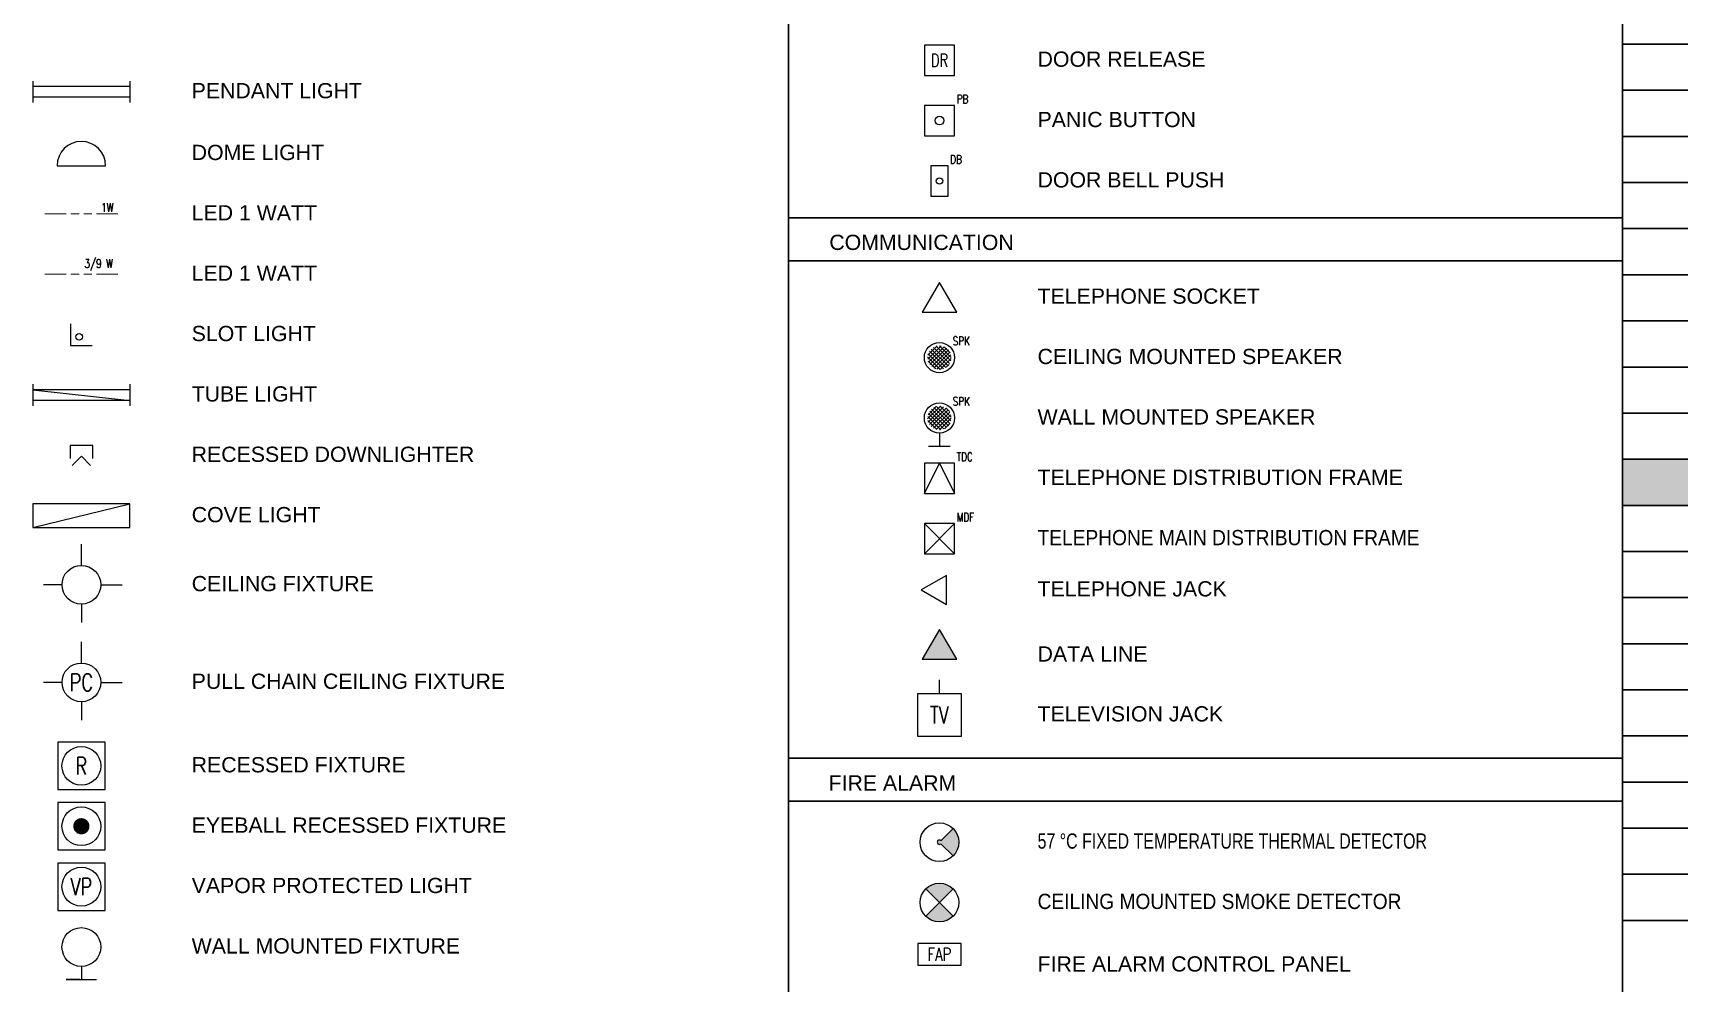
# Paper-space layout 'Symbols A1' of a CAD drawing. Header units: millimetres. Extents: x 0 to 892, y 0 to 597.
# Drawn here: x 274.2 to 533.6, y 141.3 to 291 of the extents above; entities that cross this region are included whole.
import ezdxf
from ezdxf.enums import TextEntityAlignment as Align

# ---------------------------------------------------------------- set-up
doc = ezdxf.new("R2010")
doc.units = ezdxf.units.MM
for name, color, linetype, lineweight in [('E-ACCS', 152, 'Continuous', 5), ('E-COMM', 255, 'Continuous', 5), ('E-COMM-IDEN', 4, 'Continuous', 5), ('E-LITE', 24, 'Continuous', 5), ('E-LITE-IDEN', 4, 'Continuous', 5), ('F-FIRE', 6, 'Continuous', 9), ('F-FIRE-IDEN', 4, 'Continuous', 9), ('G-ANNO-TEXT', 3, 'Continuous', 15), ('G-ANNO-TEXT-BOLD', 1, 'Continuous', 15), ('G-PAPR-MEDM', 6, 'Continuous', 30)]:
    doc.layers.add(name, color=color, linetype=linetype, lineweight=lineweight)
doc.layers.add('E-CTRL-IDEN', color=4, linetype='Continuous')
doc.styles.add('NOTES_ROMANS', font='romans.shx', dxfattribs={"width": 0.75})
doc.styles.add('SMALL', font='arial.ttf', dxfattribs={"height": 2.4})
doc.styles.add('Small text', font='arial.ttf', dxfattribs={"height": 2.4})

# ---------------------------------------------------------------- blocks, each defined once
blk = doc.blocks.new('CEILING FIXTURE')
at = {"lineweight": -2}
for p, q in [((0, 4.49), (0, 9.43)), ((-4.56, 0), (-8.77, 0)), ((4.56, 0), (9.47, 0)), ((0, -4.49), (0, -8.76))]:
    blk.add_line(p, q, dxfattribs=at)
blk.add_circle((0, 0), 4.49, dxfattribs=at)
blk = doc.blocks.new('PULL CHAIN CEILING FIXTURE')
at = {"lineweight": -2}
for p, q in [((0, 4.49), (0, 9.43)), ((-4.56, 0), (-8.77, 0)), ((4.56, 0), (9.47, 0)), ((0, -4.49), (0, -8.76))]:
    blk.add_line(p, q, dxfattribs=at)
blk.add_circle((0, 0), 4.49, dxfattribs=at)
at = {"style": 'NOTES_ROMANS', "width": 0.75}
blk.add_text('PC', height=4, dxfattribs=at).set_placement((0, 0), align=Align.MIDDLE_CENTER)
blk = doc.blocks.new('RECESSED FIXTURE')
for p, q in [((5.49, 5.49), (-5.49, 5.49)), ((-5.49, 5.49), (-5.49, -5.49)), ((5.49, -5.49), (5.49, 5.49)), ((-5.49, -5.49), (5.49, -5.49))]:
    blk.add_line(p, q)
blk.add_circle((0, 0), 4.5)
at = {"style": 'NOTES_ROMANS', "width": 0.75}
blk.add_text('R', height=4, dxfattribs=at).set_placement((0, 0), align=Align.MIDDLE_CENTER)
blk = doc.blocks.new('EYEBALL RECESSED FIXTURE')
at = {"lineweight": -2}
blk.add_lwpolyline([(-5.49, -5.49), (5.49, -5.49), (5.49, 5.49), (-5.49, 5.49)], close=True, dxfattribs=at)
at = {"const_width": 1.88}
blk.add_lwpolyline([(-0.94, 0, 1), (0.94, 0, 1)], format="xyb", close=True, dxfattribs=at)
at = {"lineweight": -2}
blk.add_circle((0, 0), 4.5, dxfattribs=at)
blk = doc.blocks.new('VAPOR PROTECTED LIGHT')
at = {"lineweight": -2}
blk.add_lwpolyline([(-5.49, -5.49), (5.49, -5.49), (5.49, 5.49), (-5.49, 5.49)], close=True, dxfattribs=at)
blk.add_circle((0, 0), 4.5, dxfattribs=at)
at = {"style": 'NOTES_ROMANS', "width": 0.75}
blk.add_text('VP', height=4, dxfattribs=at).set_placement((0, 0), align=Align.MIDDLE_CENTER)
blk = doc.blocks.new('WALL MOUNTED FIXTURE')
at = {"lineweight": -2}
for p, q in [((-0.39, 0), (-3.5, 0)), ((-3.5, 0), (3.5, 0)), ((0, 3.04), (0, 0))]:
    blk.add_line(p, q, dxfattribs=at)
blk.add_circle((0, 7.54), 4.5, dxfattribs=at)
blk = doc.blocks.new('TELEPHONE JACK')
for p, q in [((5.85, 3.38), (0, 0)), ((0, 0), (5.85, -3.38)), ((5.85, -3.38), (5.85, 3.38))]:
    blk.add_line(p, q)
blk = doc.blocks.new('TELEVISION JACK')
blk.add_line((0, 10), (0, 13.17))
blk.add_lwpolyline([(-5, 0), (-5, 10), (5, 10), (5, 0)], close=True)
at = {"style": 'NOTES_ROMANS', "width": 0.75}
blk.add_text('TV', height=4, dxfattribs=at).set_placement((0, 5), align=Align.MIDDLE_CENTER)
blk = doc.blocks.new('Data Line')
h = blk.add_hatch(color=256)
h.dxf.hatch_style = 1
h.paths.add_polyline_path([(0, 6.93), (-4, 0), (4, 0)])
blk.add_lwpolyline([(0, 6.93), (-4, 0), (4, 0)], close=True)
blk = doc.blocks.new('Pendant Light')
for p, q in [((-11.24, 2.5), (-11.24, -2.5)), ((11.24, 1.25), (-11.24, 1.25)), ((11.24, 2.5), (11.24, -2.5)), ((11.24, -1.25), (-11.24, -1.25))]:
    blk.add_line(p, q)
blk = doc.blocks.new('Dome Light')
blk.add_lwpolyline([(-5.625, -5.625), (5.625, -5.625, 1)], format="xyb", close=True)
blk = doc.blocks.new('Led 1W')
at = {"const_width": 0.25}
for points in [[(0, 0), (5, 0)], [(6, 0), (8, 0)], [(9, 0), (11, 0)], [(17, 0), (12, 0)]]:
    blk.add_lwpolyline(points, dxfattribs=at)
at = {"layer": 'E-LITE-IDEN', "style": 'NOTES_ROMANS', "width": 0.75}
blk.add_text('1W', height=2, dxfattribs=at).set_placement((13.09, 0.5))
blk = doc.blocks.new('Led 3-9W')
at = {"const_width": 0.25}
for points in [[(0, 0), (5, 0)], [(6, 0), (8, 0)], [(9, 0), (11, 0)], [(17, 0), (12, 0)]]:
    blk.add_lwpolyline(points, dxfattribs=at)
at = {"layer": 'E-LITE-IDEN', "style": 'NOTES_ROMANS', "width": 0.75}
blk.add_text('3/9 W', height=2, dxfattribs=at).set_placement((9.22, 1.5))
blk = doc.blocks.new('Slot Light')
blk.add_lwpolyline([(0, 5), (0, 0), (5, 0)])
blk.add_circle((2, 2), 0.75)
blk = doc.blocks.new('Tube Light')
for p, q in [((-11.24, 2.5), (-11.24, -2.5)), ((11.24, 1.25), (-11.24, 1.25)), ((-11.24, 1.25), (11.24, -1.25)), ((11.24, 2.5), (11.24, -2.5)), ((11.24, -1.25), (-11.24, -1.25))]:
    blk.add_line(p, q)
blk = doc.blocks.new('Recessed Downlight')
for p in [(-2.12, -4.62), (2.12, -4.62)]:
    blk.add_line(p, (0, -2.5))
blk.add_lwpolyline([(2.62, -3), (2.62, 0), (-2.62, 0), (-2.62, -3)])
blk = doc.blocks.new('Cove Light')
blk.add_line((-11.24, -2.75), (11.24, 2.75))
blk.add_lwpolyline([(-11.24, -2.75), (11.24, -2.75), (11.24, 2.75), (-11.24, 2.75)], close=True)
blk = doc.blocks.new('57 °C FIXED TEMPERATURE THERMAL DETECTOR')
h = blk.add_hatch(color=256)
h.dxf.hatch_style = 1
h.paths.add_polyline_path([(4.49, 0, 0.198912), (3.17, 3.17), (0.35, 0.35, 2.414214), (0.35, -0.35), (3.17, -3.17, 0.198912)])
at = {"lineweight": -2}
for p, q in [((0.35, 0.35), (3.17, 3.17)), ((0.35, -0.35), (3.17, -3.17))]:
    blk.add_line(p, q, dxfattribs=at)
blk.add_circle((0, 0), 4.49, dxfattribs=at)
blk.add_arc((0, 0), 0.5, 45, 315)
blk = doc.blocks.new('CEILING MOUNTED SMOKE DETECTOR')
h = blk.add_hatch(color=256)
h.dxf.hatch_style = 1
h.paths.add_polyline_path([(3.17, 3.17, 0.414214), (-3.17, 3.17), (0, 0)])
h.paths.add_polyline_path([(-3.17, -3.17, 0.414214), (3.17, -3.17), (0, 0)])
at = {"lineweight": -2}
for p, q in [((-3.17, -3.17), (3.17, 3.17)), ((-3.17, 3.17), (3.17, -3.17))]:
    blk.add_line(p, q, dxfattribs=at)
blk.add_circle((0, 0), 4.49, dxfattribs=at)
blk = doc.blocks.new('DOOR RELEASE')
blk.add_lwpolyline([(-3.5, -3.5), (3.5, -3.5), (3.5, 3.5), (-3.5, 3.5)], close=True)
at = {"layer": 'E-CTRL-IDEN', "style": 'NOTES_ROMANS', "width": 0.75}
blk.add_text('DR', height=3, dxfattribs=at).set_placement((0, 0), align=Align.MIDDLE_CENTER)
blk = doc.blocks.new('PANIC BUTTON')
blk.add_lwpolyline([(-3.5, -3.5), (3.5, -3.5), (3.5, 3.5), (-3.5, 3.5)], close=True)
blk.add_circle((0, 0), 1)
at = {"layer": 'E-CTRL-IDEN', "style": 'NOTES_ROMANS', "width": 0.75}
blk.add_text('PB', height=2, dxfattribs=at).set_placement((4, 4))
blk = doc.blocks.new('DOOR BELL PUSH')
blk.add_lwpolyline([(-2, -3.5), (2, -3.5), (2, 3.5), (-2, 3.5)], close=True)
blk.add_circle((0, 0), 0.75)
at = {"layer": 'E-CTRL-IDEN', "style": 'NOTES_ROMANS', "width": 0.75}
blk.add_text('DB', height=2, dxfattribs=at).set_placement((2.5, 4))
blk = doc.blocks.new('TELEPHONE SOCKET')
blk.add_lwpolyline([(0, 3.46), (-4, -3.46), (4, -3.46)], close=True)
blk = doc.blocks.new('CEILING MOUNTED SPEAKER')
h = blk.add_hatch()
h.set_pattern_fill('ANSI37', color=256, scale=5)
h.set_pattern_definition([(45, (-504.1049, -276.5), (-0.44194174, 0.44194174), []), (135, (-504.1049, -276.5), (-0.44194174, -0.44194174), [])])
edge = h.paths.add_edge_path()
edge.add_arc((0, 0), 2.75, 0, 360)
blk.add_circle((0, 0), 3.5)
at = {"layer": 'E-COMM-IDEN', "style": 'NOTES_ROMANS', "width": 0.75}
blk.add_text('SPK', height=2, dxfattribs=at).set_placement((3.08, 2.86))
blk = doc.blocks.new('WALL MOUNTED SPEAKER')
h = blk.add_hatch()
h.set_pattern_fill('ANSI37', color=256, scale=5)
h.set_pattern_definition([(45, (-504.1049, -270), (-0.44194174, 0.44194174), []), (135, (-504.1049, -270), (-0.44194174, -0.44194174), [])])
edge = h.paths.add_edge_path()
edge.add_arc((0, 6.5), 2.75, 0, 360)
for points in [[(-2.5, 0), (2.5, 0)], [(0, 3), (0, 0)]]:
    blk.add_lwpolyline(points)
blk.add_circle((0, 6.5), 3.5)
at = {"layer": 'E-COMM-IDEN', "style": 'NOTES_ROMANS', "width": 0.75}
blk.add_text('SPK', height=2, dxfattribs=at).set_placement((3.08, 9.36))
blk = doc.blocks.new('TELEPHONE DISTRIBUTION FRAME')
blk.add_lwpolyline([(-3.5, -3.5), (3.5, -3.5), (3.5, 3.5), (-3.5, 3.5)], close=True)
blk.add_lwpolyline([(-3.5, -3.5), (0, 3.5), (3.5, -3.5)])
at = {"layer": 'E-COMM-IDEN', "style": 'NOTES_ROMANS', "width": 0.75}
blk.add_text('TDC', height=2, dxfattribs=at).set_placement((4, 4))
blk = doc.blocks.new('TELEPHONE MAIN DISTRIBUTION FRAME')
for p, q in [((-3.5, 3.5), (3.5, -3.5)), ((3.5, 3.5), (-3.5, -3.5))]:
    blk.add_line(p, q)
blk.add_lwpolyline([(-3.5, -3.5), (3.5, -3.5), (3.5, 3.5), (-3.5, 3.5)], close=True)
at = {"layer": 'E-COMM-IDEN', "style": 'NOTES_ROMANS', "width": 0.75}
blk.add_text('MDF', height=2, dxfattribs=at).set_placement((4, 4))
blk = doc.blocks.new('FIRE ALARM CONTROL PANEL')
for p, q in [((5, 2.5), (-5, 2.5)), ((-5, 2.5), (-5, -2.5)), ((5, -2.5), (5, 2.5)), ((-5, -2.5), (5, -2.5))]:
    blk.add_line(p, q)
at = {"layer": 'F-FIRE-IDEN', "style": 'NOTES_ROMANS', "width": 0.75}
blk.add_text('FAP', height=3, dxfattribs=at).set_placement((0, 0), align=Align.MIDDLE_CENTER)
blk = doc.blocks.new('*T153')
at = {"layer": 'G-PAPR-MEDM', "color": 7, "linetype": 'ByBlock', "lineweight": -2, "transparency": 16777216}
for p, q in [((0, 0), (132.78, 0)), ((0, 0), (0, -18.97)), ((26, 0), (26, -11.7)), ((87.75, 0), (87.75, -11.7)), ((113.43, 0), (113.43, -11.7)), ((132.78, 0), (132.78, -11.7)), ((0, -11.7), (132.78, -11.7)), ((0, -33.5), (132.78, -33.5)), ((0, -33.5), (0, -40.77)), ((0, -135.23), (132.78, -135.23)), ((0, -135.23), (0, -142.5)), ((0, -244.23), (132.78, -244.23)), ((0, -244.23), (0, -251.5)), ((0, -331.43), (132.78, -331.43)), ((0, -331.43), (0, -338.7))]:
    blk.add_line(p, q, dxfattribs=at)
at = {"layer": 'G-PAPR-MEDM', "color": 0, "linetype": 'ByBlock', "lineweight": -2, "transparency": 16777216}
for p, q in [((132.78, -11.7), (132.78, -404.1)), ((0, -18.97), (132.78, -18.97)), ((0, -18.97), (0, -33.5)), ((26, -18.97), (26, -33.5)), ((87.75, -18.97), (87.75, -33.5)), ((113.43, -18.97), (113.43, -33.5)), ((0, -26.23), (132.78, -26.23)), ((0, -40.77), (132.78, -40.77)), ((0, -40.77), (0, -135.23)), ((26, -40.77), (26, -135.23)), ((87.75, -40.77), (87.75, -135.23)), ((113.43, -40.77), (113.43, -135.23)), ((0, -48.03), (132.78, -48.03)), ((0, -55.3), (132.78, -55.3)), ((0, -62.57), (132.78, -62.57)), ((0, -69.83), (132.78, -69.83)), ((0, -77.1), (132.78, -77.1)), ((0, -84.37), (132.78, -84.37)), ((0, -91.63), (132.78, -91.63)), ((0, -98.9), (132.78, -98.9)), ((0, -106.17), (132.78, -106.17)), ((0, -113.43), (132.78, -113.43)), ((0, -120.7), (132.78, -120.7)), ((0, -127.97), (132.78, -127.97)), ((0, -142.5), (132.78, -142.5)), ((0, -142.5), (0, -244.23)), ((26, -142.5), (26, -244.23)), ((87.75, -142.5), (87.75, -244.23)), ((113.43, -142.5), (113.43, -244.23)), ((0, -149.77), (132.78, -149.77)), ((0, -157.03), (132.78, -157.03)), ((0, -164.3), (132.78, -164.3)), ((0, -171.57), (132.78, -171.57)), ((0, -178.83), (132.78, -178.83)), ((0, -186.1), (132.78, -186.1)), ((0, -193.37), (132.78, -193.37)), ((0, -200.63), (132.78, -200.63)), ((0, -207.9), (132.78, -207.9)), ((0, -215.17), (132.78, -215.17)), ((0, -222.43), (132.78, -222.43)), ((0, -229.7), (132.78, -229.7)), ((0, -236.97), (132.78, -236.97)), ((0, -251.5), (132.78, -251.5)), ((0, -251.5), (0, -331.43)), ((26, -251.5), (26, -331.43)), ((87.75, -251.5), (87.75, -331.43)), ((113.43, -251.5), (113.43, -331.43)), ((0, -258.77), (132.78, -258.77)), ((0, -266.03), (132.78, -266.03)), ((0, -273.3), (132.78, -273.3)), ((0, -280.57), (132.78, -280.57)), ((0, -287.83), (132.78, -287.83)), ((0, -295.1), (132.78, -295.1)), ((0, -302.37), (132.78, -302.37)), ((0, -309.63), (132.78, -309.63)), ((0, -316.9), (132.78, -316.9)), ((0, -324.17), (132.78, -324.17)), ((0, -338.7), (132.78, -338.7)), ((0, -338.7), (0, -404.1)), ((26, -338.7), (26, -404.1)), ((87.75, -338.7), (87.75, -404.1)), ((113.43, -338.7), (113.43, -404.1)), ((0, -345.97), (132.78, -345.97)), ((0, -353.23), (132.78, -353.23)), ((0, -360.5), (132.78, -360.5)), ((0, -367.77), (132.78, -367.77)), ((0, -375.03), (132.78, -375.03)), ((0, -382.3), (132.78, -382.3)), ((0, -389.57), (132.78, -389.57)), ((0, -396.83), (132.78, -396.83)), ((0, -404.1), (132.78, -404.1))]:
    blk.add_line(p, q, dxfattribs=at)
at = {"layer": 'G-PAPR-MEDM', "color": 9, "transparency": 16777216}
for points in [[(0, 0), (0, -11.7), (26, 0), (26, -11.7)], [(26, 0), (26, -11.7), (87.75, 0), (87.75, -11.7)], [(87.75, 0), (87.75, -11.7), (113.43, 0), (113.43, -11.7)], [(113.43, 0), (113.43, -11.7), (132.78, 0), (132.78, -11.7)], [(0, -11.7), (0, -18.97), (132.78, -11.7), (132.78, -18.97)], [(0, -33.5), (0, -40.77), (132.78, -33.5), (132.78, -40.77)], [(0, -135.23), (0, -142.5), (132.78, -135.23), (132.78, -142.5)], [(0, -244.23), (0, -251.5), (132.78, -244.23), (132.78, -251.5)], [(0, -331.43), (0, -338.7), (132.78, -331.43), (132.78, -338.7)]]:
    blk.add_solid(points, dxfattribs=at)
at = {"layer": 'G-PAPR-MEDM', "color": 7, "transparency": 16777216, "char_height": 2.4, "attachment_point": 2, "style": 'SMALL'}
for s, insert, width in [('{\\fArial|b0|i0|c0;SHEET NO.', (13, -1.5), 22.9971), ('{\\fArial|b0|i0|c0;DESCRIPTION', (56.87, -1.5), 58.7513), ('{\\fArial|b0|i0|c0;ISSUED ON', (100.59, -1.5), 22.6808), ('{\\fArial|b0|i0|c0;REV NO.', (123.1, -1.5), 16.3474), ('{\\fArial|b0|i0|c0;GENERAL', (66.39, -13.2), 129.7766), ('{\\fArial|b0|i0|c0;G-001', (13, -20.47), 22.9971), ('{\\fArial|b0|i0|c0;COVER SHEET', (56.87, -20.47), 58.7513), ('{\\fArial|b0|i0|c0;########', (100.59, -20.47), 22.6808), ('{\\fArial|b0|i0|c0;R0', (123.1, -20.47), 16.3474), ('{\\fArial|b0|i0|c0;G-002', (13, -27.73), 22.9971), ('{\\fArial|b0|i0|c0;SYMBOLS & LEGENDS', (56.87, -27.73), 58.7513), ('{\\fArial|b0|i0|c0;', (100.59, -27.73), 22.6808), ('{\\fArial|b0|i0|c0;R0', (123.1, -27.73), 16.3474), ('{\\fArial|b0|i0|c0;ARCHITECTURAL FLOOR PLANS', (66.39, -35), 129.7766), ('{\\fArial|b0|i0|c0;', (13, -42.27), 22.9971), ('{\\fArial|b0|i0|c0;', (56.87, -42.27), 58.7513), ('{\\fArial|b0|i0|c0;', (100.59, -42.27), 22.6808), ('{\\fArial|b0|i0|c0;', (123.1, -42.27), 16.3474), ('{\\fArial|b0|i0|c0;', (13, -49.53), 22.9971), ('{\\fArial|b0|i0|c0;', (56.87, -49.53), 58.7513), ('{\\fArial|b0|i0|c0;', (100.59, -49.53), 22.6808), ('{\\fArial|b0|i0|c0;', (123.1, -49.53), 16.3474), ('{\\fArial|b0|i0|c0;', (13, -56.8), 22.9971), ('{\\fArial|b0|i0|c0;', (56.87, -56.8), 58.7513), ('{\\fArial|b0|i0|c0;', (100.59, -56.8), 22.6808), ('{\\fArial|b0|i0|c0;', (123.1, -56.8), 16.3474), ('{\\fArial|b0|i0|c0;', (13, -64.07), 22.9971), ('{\\fArial|b0|i0|c0;', (56.87, -64.07), 58.7513), ('{\\fArial|b0|i0|c0;', (100.59, -64.07), 22.6808), ('{\\fArial|b0|i0|c0;', (123.1, -64.07), 16.3474), ('{\\fArial|b0|i0|c0;', (13, -71.33), 22.9971), ('{\\fArial|b0|i0|c0;', (56.87, -71.33), 58.7513), ('{\\fArial|b0|i0|c0;', (100.59, -71.33), 22.6808), ('{\\fArial|b0|i0|c0;', (123.1, -71.33), 16.3474), ('{\\fArial|b0|i0|c0;', (13, -78.6), 22.9971), ('{\\fArial|b0|i0|c0;', (56.87, -78.6), 58.7513), ('{\\fArial|b0|i0|c0;', (100.59, -78.6), 22.6808), ('{\\fArial|b0|i0|c0;', (123.1, -78.6), 16.3474), ('{\\fArial|b0|i0|c0;', (13, -85.87), 22.9971), ('{\\fArial|b0|i0|c0;', (56.87, -85.87), 58.7513), ('{\\fArial|b0|i0|c0;', (100.59, -85.87), 22.6808), ('{\\fArial|b0|i0|c0;', (123.1, -85.87), 16.3474), ('{\\fArial|b0|i0|c0;', (13, -93.13), 22.9971), ('{\\fArial|b0|i0|c0;', (56.87, -93.13), 58.7513), ('{\\fArial|b0|i0|c0;', (100.59, -93.13), 22.6808), ('{\\fArial|b0|i0|c0;', (123.1, -93.13), 16.3474), ('{\\fArial|b0|i0|c0;', (13, -100.4), 22.9971), ('{\\fArial|b0|i0|c0;', (56.87, -100.4), 58.7513), ('{\\fArial|b0|i0|c0;', (100.59, -100.4), 22.6808), ('{\\fArial|b0|i0|c0;', (123.1, -100.4), 16.3474), ('{\\fArial|b0|i0|c0;', (13, -107.67), 22.9971), ('{\\fArial|b0|i0|c0;', (56.87, -107.67), 58.7513), ('{\\fArial|b0|i0|c0;', (100.59, -107.67), 22.6808), ('{\\fArial|b0|i0|c0;', (123.1, -107.67), 16.3474), ('{\\fArial|b0|i0|c0;', (13, -114.93), 22.9971), ('{\\fArial|b0|i0|c0;', (56.87, -114.93), 58.7513), ('{\\fArial|b0|i0|c0;', (100.59, -114.93), 22.6808), ('{\\fArial|b0|i0|c0;', (123.1, -114.93), 16.3474), ('{\\fArial|b0|i0|c0;', (13, -122.2), 22.9971), ('{\\fArial|b0|i0|c0;', (56.87, -122.2), 58.7513), ('{\\fArial|b0|i0|c0;', (100.59, -122.2), 22.6808), ('{\\fArial|b0|i0|c0;', (123.1, -122.2), 16.3474), ('{\\fArial|b0|i0|c0;', (13, -129.47), 22.9971), ('{\\fArial|b0|i0|c0;', (56.87, -129.47), 58.7513), ('{\\fArial|b0|i0|c0;', (100.59, -129.47), 22.6808), ('{\\fArial|b0|i0|c0;', (123.1, -129.47), 16.3474), ('{\\fArial|b0|i0|c0;ARCHITECTURAL WORKING DRAWINGS', (66.39, -136.73), 129.7766), ('{\\fArial|b0|i0|c0;', (13, -144), 22.9971), ('{\\fArial|b0|i0|c0;', (56.87, -144), 58.7513), ('{\\fArial|b0|i0|c0;', (100.59, -144), 22.6808), ('{\\fArial|b0|i0|c0;', (123.1, -144), 16.3474), ('{\\fArial|b0|i0|c0;', (13, -151.27), 22.9971), ('{\\fArial|b0|i0|c0;', (56.87, -151.27), 58.7513), ('{\\fArial|b0|i0|c0;', (100.59, -151.27), 22.6808), ('{\\fArial|b0|i0|c0;', (123.1, -151.27), 16.3474), ('{\\fArial|b0|i0|c0;', (13, -158.53), 22.9971), ('{\\fArial|b0|i0|c0;', (56.87, -158.53), 58.7513), ('{\\fArial|b0|i0|c0;', (100.59, -158.53), 22.6808), ('{\\fArial|b0|i0|c0;', (123.1, -158.53), 16.3474), ('{\\fArial|b0|i0|c0;', (13, -165.8), 22.9971), ('{\\fArial|b0|i0|c0;', (56.87, -165.8), 58.7513), ('{\\fArial|b0|i0|c0;', (100.59, -165.8), 22.6808), ('{\\fArial|b0|i0|c0;', (123.1, -165.8), 16.3474), ('{\\fArial|b0|i0|c0;', (13, -173.07), 22.9971), ('{\\fArial|b0|i0|c0;', (56.87, -173.07), 58.7513), ('{\\fArial|b0|i0|c0;', (100.59, -173.07), 22.6808), ('{\\fArial|b0|i0|c0;', (123.1, -173.07), 16.3474), ('{\\fArial|b0|i0|c0;', (13, -180.33), 22.9971), ('{\\fArial|b0|i0|c0;', (56.87, -180.33), 58.7513), ('{\\fArial|b0|i0|c0;', (100.59, -180.33), 22.6808), ('{\\fArial|b0|i0|c0;', (123.1, -180.33), 16.3474), ('{\\fArial|b0|i0|c0;', (13, -187.6), 22.9971), ('{\\fArial|b0|i0|c0;', (56.87, -187.6), 58.7513), ('{\\fArial|b0|i0|c0;', (100.59, -187.6), 22.6808), ('{\\fArial|b0|i0|c0;', (123.1, -187.6), 16.3474), ('{\\fArial|b0|i0|c0;', (13, -194.87), 22.9971), ('{\\fArial|b0|i0|c0;', (56.87, -194.87), 58.7513), ('{\\fArial|b0|i0|c0;', (100.59, -194.87), 22.6808), ('{\\fArial|b0|i0|c0;', (123.1, -194.87), 16.3474), ('{\\fArial|b0|i0|c0;', (13, -202.13), 22.9971), ('{\\fArial|b0|i0|c0;', (56.87, -202.13), 58.7513), ('{\\fArial|b0|i0|c0;', (100.59, -202.13), 22.6808), ('{\\fArial|b0|i0|c0;', (123.1, -202.13), 16.3474), ('{\\fArial|b0|i0|c0;', (13, -209.4), 22.9971), ('{\\fArial|b0|i0|c0;', (56.87, -209.4), 58.7513), ('{\\fArial|b0|i0|c0;', (100.59, -209.4), 22.6808), ('{\\fArial|b0|i0|c0;', (123.1, -209.4), 16.3474), ('{\\fArial|b0|i0|c0;', (13, -216.67), 22.9971), ('{\\fArial|b0|i0|c0;', (56.87, -216.67), 58.7513), ('{\\fArial|b0|i0|c0;', (100.59, -216.67), 22.6808), ('{\\fArial|b0|i0|c0;', (123.1, -216.67), 16.3474), ('{\\fArial|b0|i0|c0;', (13, -223.93), 22.9971), ('{\\fArial|b0|i0|c0;', (56.87, -223.93), 58.7513), ('{\\fArial|b0|i0|c0;', (100.59, -223.93), 22.6808), ('{\\fArial|b0|i0|c0;', (123.1, -223.93), 16.3474), ('{\\fArial|b0|i0|c0;', (13, -231.2), 22.9971), ('{\\fArial|b0|i0|c0;', (56.87, -231.2), 58.7513), ('{\\fArial|b0|i0|c0;', (100.59, -231.2), 22.6808), ('{\\fArial|b0|i0|c0;', (123.1, -231.2), 16.3474), ('{\\fArial|b0|i0|c0;', (13, -238.47), 22.9971), ('{\\fArial|b0|i0|c0;', (56.87, -238.47), 58.7513), ('{\\fArial|b0|i0|c0;', (100.59, -238.47), 22.6808), ('{\\fArial|b0|i0|c0;', (123.1, -238.47), 16.3474), ('{\\fArial|b0|i0|c0;ARCHITECTURAL ELEVATIONS / SECTIONS', (66.39, -245.73), 129.7766), ('{\\fArial|b0|i0|c0;', (13, -253), 22.9971), ('{\\fArial|b0|i0|c0;', (56.87, -253), 58.7513), ('{\\fArial|b0|i0|c0;', (100.59, -253), 22.6808), ('{\\fArial|b0|i0|c0;', (123.1, -253), 16.3474), ('{\\fArial|b0|i0|c0;', (13, -260.27), 22.9971), ('{\\fArial|b0|i0|c0;', (56.87, -260.27), 58.7513), ('{\\fArial|b0|i0|c0;', (100.59, -260.27), 22.6808), ('{\\fArial|b0|i0|c0;', (123.1, -260.27), 16.3474), ('{\\fArial|b0|i0|c0;', (13, -267.53), 22.9971), ('{\\fArial|b0|i0|c0;', (56.87, -267.53), 58.7513), ('{\\fArial|b0|i0|c0;', (100.59, -267.53), 22.6808), ('{\\fArial|b0|i0|c0;', (123.1, -267.53), 16.3474), ('{\\fArial|b0|i0|c0;', (13, -274.8), 22.9971), ('{\\fArial|b0|i0|c0;', (56.87, -274.8), 58.7513), ('{\\fArial|b0|i0|c0;', (100.59, -274.8), 22.6808), ('{\\fArial|b0|i0|c0;', (123.1, -274.8), 16.3474), ('{\\fArial|b0|i0|c0;', (13, -282.07), 22.9971), ('{\\fArial|b0|i0|c0;', (56.87, -282.07), 58.7513), ('{\\fArial|b0|i0|c0;', (100.59, -282.07), 22.6808), ('{\\fArial|b0|i0|c0;', (123.1, -282.07), 16.3474), ('{\\fArial|b0|i0|c0;', (13, -289.33), 22.9971), ('{\\fArial|b0|i0|c0;', (56.87, -289.33), 58.7513), ('{\\fArial|b0|i0|c0;', (100.59, -289.33), 22.6808), ('{\\fArial|b0|i0|c0;', (123.1, -289.33), 16.3474), ('{\\fArial|b0|i0|c0;', (13, -296.6), 22.9971), ('{\\fArial|b0|i0|c0;', (56.87, -296.6), 58.7513), ('{\\fArial|b0|i0|c0;', (100.59, -296.6), 22.6808), ('{\\fArial|b0|i0|c0;', (123.1, -296.6), 16.3474), ('{\\fArial|b0|i0|c0;', (13, -303.87), 22.9971), ('{\\fArial|b0|i0|c0;', (56.87, -303.87), 58.7513), ('{\\fArial|b0|i0|c0;', (100.59, -303.87), 22.6808), ('{\\fArial|b0|i0|c0;', (123.1, -303.87), 16.3474), ('{\\fArial|b0|i0|c0;', (13, -311.13), 22.9971), ('{\\fArial|b0|i0|c0;', (56.87, -311.13), 58.7513), ('{\\fArial|b0|i0|c0;', (100.59, -311.13), 22.6808), ('{\\fArial|b0|i0|c0;', (123.1, -311.13), 16.3474), ('{\\fArial|b0|i0|c0;', (13, -318.4), 22.9971), ('{\\fArial|b0|i0|c0;', (56.87, -318.4), 58.7513), ('{\\fArial|b0|i0|c0;', (100.59, -318.4), 22.6808), ('{\\fArial|b0|i0|c0;', (123.1, -318.4), 16.3474), ('{\\fArial|b0|i0|c0;', (13, -325.67), 22.9971), ('{\\fArial|b0|i0|c0;', (56.87, -325.67), 58.7513), ('{\\fArial|b0|i0|c0;', (100.59, -325.67), 22.6808), ('{\\fArial|b0|i0|c0;', (123.1, -325.67), 16.3474), ('{\\fArial|b0|i0|c0;ARCHITECTURAL DETAILS', (66.39, -332.93), 129.7766), ('{\\fArial|b0|i0|c0;', (13, -340.2), 22.9971), ('{\\fArial|b0|i0|c0;', (56.87, -340.2), 58.7513), ('{\\fArial|b0|i0|c0;', (100.59, -340.2), 22.6808), ('{\\fArial|b0|i0|c0;', (123.1, -340.2), 16.3474), ('{\\fArial|b0|i0|c0;', (13, -347.47), 22.9971), ('{\\fArial|b0|i0|c0;', (56.87, -347.47), 58.7513), ('{\\fArial|b0|i0|c0;', (100.59, -347.47), 22.6808), ('{\\fArial|b0|i0|c0;', (123.1, -347.47), 16.3474), ('{\\fArial|b0|i0|c0;', (13, -354.73), 22.9971), ('{\\fArial|b0|i0|c0;', (56.87, -354.73), 58.7513), ('{\\fArial|b0|i0|c0;', (100.59, -354.73), 22.6808), ('{\\fArial|b0|i0|c0;', (123.1, -354.73), 16.3474), ('{\\fArial|b0|i0|c0;', (13, -362), 22.9971), ('{\\fArial|b0|i0|c0;', (56.87, -362), 58.7513), ('{\\fArial|b0|i0|c0;', (100.59, -362), 22.6808), ('{\\fArial|b0|i0|c0;', (123.1, -362), 16.3474), ('{\\fArial|b0|i0|c0;', (13, -369.27), 22.9971), ('{\\fArial|b0|i0|c0;', (56.87, -369.27), 58.7513), ('{\\fArial|b0|i0|c0;', (100.59, -369.27), 22.6808), ('{\\fArial|b0|i0|c0;', (123.1, -369.27), 16.3474), ('{\\fArial|b0|i0|c0;', (13, -376.53), 22.9971), ('{\\fArial|b0|i0|c0;', (56.87, -376.53), 58.7513), ('{\\fArial|b0|i0|c0;', (100.59, -376.53), 22.6808), ('{\\fArial|b0|i0|c0;', (123.1, -376.53), 16.3474), ('{\\fArial|b0|i0|c0;', (13, -383.8), 22.9971), ('{\\fArial|b0|i0|c0;', (56.87, -383.8), 58.7513), ('{\\fArial|b0|i0|c0;', (100.59, -383.8), 22.6808), ('{\\fArial|b0|i0|c0;', (123.1, -383.8), 16.3474), ('{\\fArial|b0|i0|c0;', (13, -391.07), 22.9971), ('{\\fArial|b0|i0|c0;', (56.87, -391.07), 58.7513), ('{\\fArial|b0|i0|c0;', (100.59, -391.07), 22.6808), ('{\\fArial|b0|i0|c0;', (123.1, -391.07), 16.3474), ('{\\fArial|b0|i0|c0;', (13, -398.33), 22.9971), ('{\\fArial|b0|i0|c0;', (56.87, -398.33), 58.7513), ('{\\fArial|b0|i0|c0;', (100.59, -398.33), 22.6808), ('{\\fArial|b0|i0|c0;', (123.1, -398.33), 16.3474)]:
    blk.add_mtext(s, dxfattribs=dict(at, insert=insert, width=width))

psp = doc.layouts.new('Symbols A1')

# ---------------------------------------------------------------- linework, layer by layer
at = {"layer": 'G-PAPR-MEDM'}
for p, q in [((524.67, 582), (524.67, 15)), ((393.28, 562.01), (393.28, 15)), ((393.28, 261.85), (524.67, 261.85)), ((393.28, 255.06), (524.67, 255.06)), ((393.28, 176.69), (524.67, 176.69)), ((393.28, 169.9), (524.67, 169.9))]:
    psp.add_line(p, q, dxfattribs=at)

# ---------------------------------------------------------------- block references
psp.add_blockref('*T153', (524.67, 555.22))
at = {"layer": 'E-ACCS', "xscale": 0.6794554381932817, "yscale": 0.6794554381932817, "zscale": 0.6794554381932817}
for name, p in [('DOOR RELEASE', (417.06, 286.65)), ('PANIC BUTTON', (417.06, 277.14)), ('DOOR BELL PUSH', (417.06, 267.63))]:
    psp.add_blockref(name, p, dxfattribs=at)
at = {"layer": 'E-COMM', "xscale": 0.6794554381932817, "yscale": 0.6794554381932817, "zscale": 0.6794554381932817}
for name, p in [('TELEPHONE SOCKET', (417.06, 249.31)), ('CEILING MOUNTED SPEAKER', (417.06, 239.8)), ('WALL MOUNTED SPEAKER', (417.06, 225.87)), ('TELEPHONE DISTRIBUTION FRAME', (417.06, 220.77)), ('TELEPHONE MAIN DISTRIBUTION FRAME', (417.06, 211.26)), ('TELEPHONE JACK', (414.18, 203.19)), ('Data Line', (417.06, 192.27)), ('TELEVISION JACK', (417.06, 180.09))]:
    psp.add_blockref(name, p, dxfattribs=at)
at = {"layer": 'E-LITE', "xscale": 0.6794554381932817, "yscale": 0.6794554381932817, "zscale": 0.6794554381932817}
for name, p in [('Pendant Light', (281.87, 281.68)), ('Dome Light', (281.87, 273.86)), ('Led 1W', (276.09, 262.44)), ('Led 3-9W', (276.09, 252.93)), ('Slot Light', (280.17, 241.72)), ('Tube Light', (281.87, 233.9)), ('Recessed Downlight', (281.87, 225.96)), ('Cove Light', (281.87, 214.88)), ('CEILING FIXTURE', (281.87, 204.01)), ('PULL CHAIN CEILING FIXTURE', (281.87, 188.63)), ('RECESSED FIXTURE', (281.87, 175.47)), ('EYEBALL RECESSED FIXTURE', (281.87, 165.96)), ('VAPOR PROTECTED LIGHT', (281.87, 156.44)), ('WALL MOUNTED FIXTURE', (281.87, 141.81))]:
    psp.add_blockref(name, p, dxfattribs=at)
at = {"layer": 'F-FIRE', "xscale": 0.6794554381932817, "yscale": 0.6794554381932817, "zscale": 0.6794554381932817}
for name, p in [('57 °C FIXED TEMPERATURE THERMAL DETECTOR', (417.06, 163.45)), ('CEILING MOUNTED SMOKE DETECTOR', (417.06, 153.94)), ('FIRE ALARM CONTROL PANEL', (417.06, 145.79))]:
    psp.add_blockref(name, p, dxfattribs=at)

# ---------------------------------------------------------------- texts
at = {"layer": 'G-ANNO-TEXT', "style": 'Small text'}
for s, p in [('DOOR RELEASE', (432.52, 285.63)), ('PENDANT LIGHT', (299.25, 280.66)), ('PANIC BUTTON', (432.52, 276.12)), ('DOME LIGHT', (299.25, 270.93)), ('DOOR BELL PUSH', (432.52, 266.61)), ('LED 1 WATT', (299.25, 261.42)), ('LED 1 WATT', (299.25, 251.91)), ('TELEPHONE SOCKET', (432.52, 248.29)), ('SLOT LIGHT', (299.25, 242.4)), ('CEILING MOUNTED SPEAKER', (432.52, 238.78)), ('TUBE LIGHT', (299.25, 232.88)), ('WALL MOUNTED SPEAKER', (432.52, 229.26)), ('RECESSED DOWNLIGHTER', (299.25, 223.37)), ('TELEPHONE DISTRIBUTION FRAME', (432.52, 219.75)), ('COVE LIGHT', (299.25, 213.86)), ('CEILING FIXTURE', (299.25, 202.99)), ('TELEPHONE JACK', (432.52, 202.17)), ('DATA LINE', (432.52, 191.91)), ('PULL CHAIN CEILING FIXTURE', (299.25, 187.61)), ('TELEVISION JACK', (432.52, 182.47)), ('RECESSED FIXTURE', (299.25, 174.45)), ('EYEBALL RECESSED FIXTURE', (299.25, 164.94)), ('VAPOR PROTECTED LIGHT', (299.25, 155.43)), ('WALL MOUNTED FIXTURE', (299.25, 145.91)), ('FIRE ALARM CONTROL PANEL', (432.52, 143.07))]:
    psp.add_text(s, height=2.4, dxfattribs=at).set_placement(p)
for s, width, p in [('TELEPHONE MAIN DISTRIBUTION FRAME', 0.9, (432.52, 210.24)), ('57 °C FIXED TEMPERATURE THERMAL DETECTOR', 0.75, (432.52, 162.43)), ('CEILING MOUNTED SMOKE DETECTOR', 0.9, (432.52, 152.92))]:
    psp.add_text(s, height=2.4, dxfattribs=dict(at, width=width)).set_placement(p)
at = {"layer": 'G-ANNO-TEXT-BOLD', "style": 'SMALL'}
for s, p in [('COMMUNICATION', (399.71, 256.76)), ('FIRE ALARM', (399.59, 171.59))]:
    psp.add_text(s, height=2.4, dxfattribs=at).set_placement(p)

doc.saveas('drawing.dxf')
